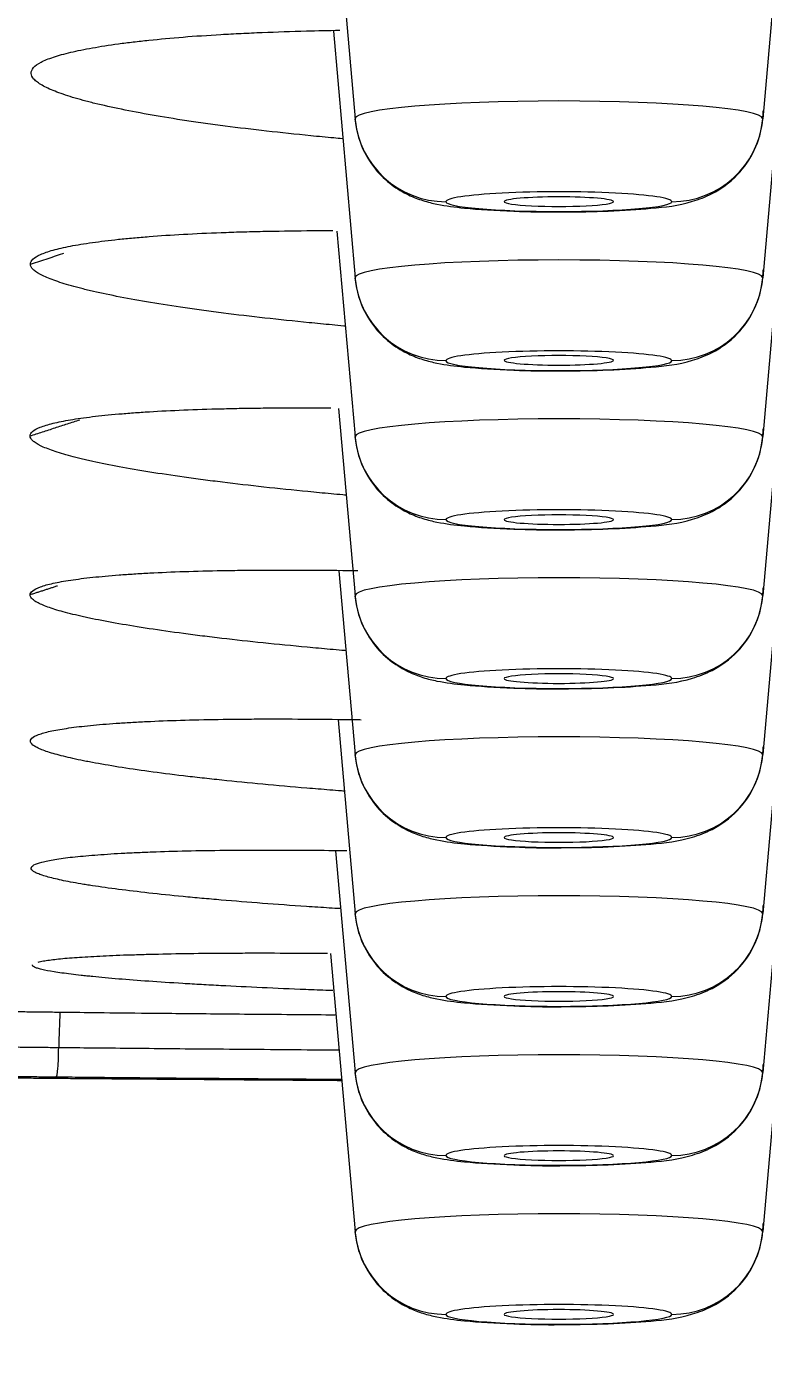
# Model space of a CAD drawing. Header units: millimetres. Extents: x 2433 to 4809, y -10272 to -6912.
# Drawn here: x 3088.95 to 3097.03, y -8026.51 to -8011.79 of the extents above; entities that cross this region are included whole.
import ezdxf

# ---------------------------------------------------------------- set-up
doc = ezdxf.new("R2010")
doc.units = ezdxf.units.MM
doc.layers.add('DIM', color=3, linetype='Continuous', lineweight=13)
doc.styles.add('ARIAL', font='arial.ttf')
doc.dimstyles.get("Standard").update_dxf_attribs({"dimtxt": 15, "dimasz": 15, "dimexe": 0.18, "dimexo": 0.0625, "dimgap": 4, "dimtad": 0, "dimtih": 1, "dimtoh": 1, "dimdec": 1, "dimdsep": 46, "dimtxsty": 'ARIAL', "dimcen": 0, "dimclrd": 3, "dimclre": 3, "dimclrt": 3, "dimadec": 0, "dimazin": 0, "dimtfac": 1, "dimtdec": 1, "dimtofl": 0, "dimtmove": 0, "dimatfit": 3, "dimfxl": 1, "dimtolj": 1, "dimtzin": 0, "dimarcsym": 0})

# ---------------------------------------------------------------- blocks, each defined once
blk = doc.blocks.new('*D39')
at = {"layer": 'Defpoints', "color": 0, "transparency": 16777216}
for p in [(3049.874, -8014.142), (3319.8, -8014.414), (3319.8, -8083.189)]:
    blk.add_point(p, dxfattribs=at)
at = {"layer": 'DIM', "color": 3, "lineweight": -2, "transparency": 16777216}
for p, q in [((3049.874, -8014.204), (3049.874, -8083.369)), ((3319.8, -8014.476), (3319.8, -8083.369)), ((3067.874, -8083.189), (3233.417, -8083.189)), ((3301.8, -8083.189), (3283.432, -8083.189))]:
    blk.add_line(p, q, dxfattribs=at)
at = {"layer": 'DIM', "color": 3, "transparency": 16777216}
for points in [[(3067.874, -8080.189), (3067.874, -8086.189), (3049.874, -8083.189)], [(3301.8, -8080.189), (3301.8, -8086.189), (3319.8, -8083.189)]]:
    blk.add_solid(points, dxfattribs=at)
at = {"layer": 'DIM', "color": 3, "transparency": 16777216, "insert": (3258.425, -8083.189), "char_height": 18, "attachment_point": 5, "style": 'ARIAL'}
blk.add_mtext('\\A1;270', dxfattribs=at)

msp = doc.modelspace()

# ---------------------------------------------------------------- linework, layer by layer
at = {"linetype": 'Continuous', "lineweight": 18}
for p, q in [((3092.24, -8009.256), (3092.551, -8012.797)), ((3097.326, -8009.353), (3097.024, -8012.797)), ((3092.314, -8011.836), (3092.551, -8014.54)), ((3097.246, -8012.007), (3097.024, -8014.54)), ((3092.353, -8014.03), (3092.551, -8016.283)), ((3097.203, -8014.239), (3097.024, -8016.283)), ((3092.371, -8015.975), (3092.551, -8018.026)), ((3097.184, -8016.205), (3097.024, -8018.026)), ((3092.374, -8017.756), (3092.551, -8019.77)), ((3097.18, -8017.99), (3097.024, -8019.77)), ((3092.365, -8019.389), (3092.551, -8021.513)), ((3097.191, -8019.612), (3097.024, -8021.513)), ((3092.338, -8020.825), (3092.551, -8023.256)), ((3097.22, -8021.019), (3097.024, -8023.256)), ((3092.284, -8021.952), (3092.551, -8024.999)), ((3097.279, -8022.093), (3097.024, -8024.999))]:
    msp.add_line(p, q, dxfattribs=at)
at = {"linetype": 'Continuous', "lineweight": 13}
for centre, major_axis, ratio, start_param, end_param in [((3094.787, -8012.797), (-2.236, 0), 0.087156, 3.141593, 6.283185), ((3093.547, -8012.71), (1, 0), 0.996195, 3.228859, 4.712389), ((3096.028, -8012.71), (-1, 0), 0.996195, 1.570796, 3.054326), ((3094.787, -8013.706), (1.24, 0), 0.087156, 0, 3.141593), ((3094.787, -8013.706), (1.24, 0), 0.087156, 3.141593, 6.283185), ((3094.787, -8014.54), (-2.236, 0), 0.087156, 3.141593, 6.283185), ((3093.547, -8014.453), (1, 0), 0.996195, 3.228859, 4.712389), ((3096.028, -8014.453), (-1, 0), 0.996195, 1.570796, 3.054326), ((3094.787, -8015.45), (1.24, 0), 0.087156, 0, 3.141593), ((3094.787, -8015.45), (1.24, 0), 0.087156, 3.141593, 6.283185), ((3094.787, -8016.283), (-2.236, 0), 0.087156, 3.141593, 6.283185), ((3093.547, -8016.196), (1, 0), 0.996195, 3.228859, 4.712389), ((3096.028, -8016.196), (-1, 0), 0.996195, 1.570796, 3.054326), ((3094.787, -8017.193), (1.24, 0), 0.087156, 0, 3.141593), ((3094.787, -8017.193), (1.24, 0), 0.087156, 3.141593, 6.283185), ((3094.787, -8018.026), (-2.236, 0), 0.087156, 3.141593, 6.283185), ((3093.547, -8017.94), (1, 0), 0.996195, 3.228859, 4.712389), ((3096.028, -8017.94), (-1, 0), 0.996195, 1.570796, 3.054326), ((3094.787, -8018.936), (1.24, 0), 0.087156, 0, 3.141593), ((3094.787, -8018.936), (1.24, 0), 0.087156, 3.141593, 6.283185), ((3094.787, -8019.77), (-2.236, 0), 0.087156, 3.141593, 6.283185), ((3093.547, -8019.683), (1, 0), 0.996195, 3.228859, 4.712389), ((3096.028, -8019.683), (-1, 0), 0.996195, 1.570796, 3.054326), ((3094.787, -8020.679), (1.24, 0), 0.087156, 0, 3.141593), ((3094.787, -8020.679), (1.24, 0), 0.087156, 3.141593, 6.283185), ((3094.787, -8021.513), (-2.236, 0), 0.087156, 3.141593, 6.283185), ((3093.547, -8021.426), (1, 0), 0.996195, 3.228859, 4.712389), ((3096.028, -8021.426), (-1, 0), 0.996195, 1.570796, 3.054326), ((3094.787, -8022.422), (1.24, 0), 0.087156, 0, 3.141593), ((3094.787, -8022.422), (1.24, 0), 0.087156, 3.141593, 6.283185), ((3089.276, -8023.007), (0.003, 0.3), 0.08209, 3.152231, 4.800228), ((3094.787, -8023.256), (-2.236, 0), 0.087156, 3.141593, 6.283185), ((3094.787, -8024.165), (1.24, 0), 0.087156, 0, 3.141593), ((3094.787, -8024.165), (1.24, 0), 0.087156, 3.141593, 6.283185), ((3094.787, -8024.999), (-2.236, 0), 0.087156, 3.141593, 6.283185), ((3094.787, -8025.908), (1.24, 0), 0.087156, 0, 3.141593), ((3094.787, -8025.908), (1.24, 0), 0.087156, 3.141593, 6.283185)]:
    msp.add_ellipse(centre, major_axis=major_axis, ratio=ratio, start_param=start_param, end_param=end_param, dxfattribs=at)
at = {"linetype": 'Continuous', "lineweight": 18}
for centre, major_axis, ratio, start_param, end_param in [((3094.787, -8013.706), (-0.6, 0), 0.087156, 3.141593, 6.283185), ((3094.787, -8013.706), (-0.6, 0), 0.087156, 0, 3.141593), ((3094.787, -8015.446), (0.6, 0), 0.087156, 0, 3.141593), ((3094.787, -8015.446), (0.6, 0), 0.087156, 3.141593, 6.283185), ((3094.787, -8017.193), (0.6, 0), 0.087156, 0, 3.141593), ((3094.787, -8017.193), (0.6, 0), 0.087156, 3.141593, 6.283185), ((3094.787, -8018.936), (0.6, 0), 0.087156, 0, 3.141593), ((3094.787, -8018.936), (0.6, 0), 0.087156, 3.141593, 6.283185), ((3094.787, -8020.679), (-0.6, 0), 0.087156, 3.141593, 6.283185), ((3094.787, -8020.679), (-0.6, 0), 0.087156, 0, 3.141593), ((3094.787, -8022.422), (-0.6, 0), 0.087156, 3.141593, 6.283185), ((3094.787, -8022.422), (-0.6, 0), 0.087156, 0, 3.141593), ((3093.547, -8023.169), (1, 0), 0.996195, 3.228859, 4.712389), ((3096.028, -8023.169), (-1, 0), 0.996195, 1.570796, 3.054326), ((3094.787, -8024.168), (-0.6, 0), 0.087156, 3.141593, 6.283185), ((3094.787, -8024.168), (-0.6, 0), 0.087156, 0, 3.141593), ((3093.547, -8024.912), (1, 0), 0.996195, 3.228859, 4.712389), ((3096.028, -8024.912), (-1, 0), 0.996195, 1.570796, 3.054326), ((3094.787, -8025.908), (-0.6, 0), 0.087156, 3.141593, 6.283185), ((3094.787, -8025.908), (-0.6, 0), 0.087156, 0, 3.141593)]:
    msp.add_ellipse(centre, major_axis=major_axis, ratio=ratio, start_param=start_param, end_param=end_param, dxfattribs=at)
for points, knots in [([(3088.999, -8012.299), (3088.998, -8012.278), (3089.007, -8012.257), (3089.043, -8012.216), (3089.071, -8012.197), (3089.125, -8012.168), (3089.146, -8012.158), (3089.191, -8012.139), (3089.217, -8012.13), (3089.299, -8012.102), (3089.362, -8012.085), (3089.504, -8012.051), (3089.583, -8012.035), (3089.758, -8012.004), (3089.853, -8011.989), (3089.983, -8011.971), (3090.009, -8011.968), (3090.063, -8011.961), (3090.091, -8011.957), (3090.175, -8011.948), (3090.232, -8011.941), (3090.41, -8011.923), (3090.535, -8011.911), (3090.798, -8011.89), (3090.936, -8011.881), (3091.153, -8011.868), (3091.227, -8011.864), (3091.34, -8011.859), (3091.379, -8011.857), (3091.456, -8011.853), (3091.495, -8011.852), (3091.692, -8011.844), (3091.853, -8011.838), (3092.138, -8011.831), (3092.259, -8011.828), (3092.383, -8011.826)], [0, 0, 0, 0, 0.085302, 0.085302, 0.170605, 0.170605, 0.213256, 0.213256, 0.255907, 0.255907, 0.34121, 0.34121, 0.426512, 0.426512, 0.511814, 0.511814, 0.53314, 0.53314, 0.554466, 0.554466, 0.597117, 0.597117, 0.682419, 0.682419, 0.767722, 0.767722, 0.810373, 0.810373, 0.831698, 0.831698, 0.853024, 0.853024, 0.938326, 0.938326, 1, 1, 1, 1]), ([(3092.41, -8013.016), (3092.38, -8013.013), (3092.263, -8013.003), (3092.149, -8012.992), (3091.9, -8012.967), (3091.738, -8012.95), (3091.426, -8012.915), (3091.274, -8012.896), (3091.054, -8012.868), (3090.982, -8012.858), (3090.876, -8012.843), (3090.841, -8012.839), (3090.772, -8012.829), (3090.738, -8012.824), (3090.571, -8012.798), (3090.444, -8012.778), (3090.206, -8012.736), (3090.094, -8012.715), (3089.885, -8012.672), (3089.788, -8012.651), (3089.675, -8012.623), (3089.653, -8012.617), (3089.61, -8012.606), (3089.548, -8012.59), (3089.49, -8012.573), (3089.381, -8012.54), (3089.316, -8012.518), (3089.205, -8012.474), (3089.157, -8012.452), (3089.109, -8012.424), (3089.1, -8012.418), (3089.083, -8012.407), (3089.075, -8012.402), (3089.053, -8012.385), (3089.04, -8012.374), (3089.01, -8012.342), (3088.999, -8012.32), (3088.999, -8012.299)], [0, 0, 0, 0, 0.015158, 0.057977, 0.057977, 0.143616, 0.143616, 0.229254, 0.229254, 0.272073, 0.272073, 0.293483, 0.293483, 0.314893, 0.314893, 0.400531, 0.400531, 0.486169, 0.486169, 0.571808, 0.571808, 0.593217, 0.593217, 0.614627, 0.657446, 0.657446, 0.743085, 0.743085, 0.828723, 0.828723, 0.850133, 0.850133, 0.871542, 0.871542, 0.914362, 0.914362, 1, 1, 1, 1]), ([(3092.547, -8012.71), (3092.549, -8012.848), (3092.593, -8013.072), (3092.757, -8013.347), (3092.944, -8013.525), (3093.132, -8013.636), (3093.305, -8013.7), (3093.501, -8013.747), (3093.781, -8013.784), (3094.238, -8013.811), (3094.64, -8013.821), (3094.817, -8013.818), (3094.826, -8013.818)], [0, 0, 0, 0, 0.122527, 0.215408, 0.294634, 0.364592, 0.427727, 0.496738, 0.634659, 0.831916, 0.991471, 1, 1, 1, 1]), ([(3094.826, -8013.818), (3095.004, -8013.818), (3095.349, -8013.812), (3095.853, -8013.777), (3096.143, -8013.745), (3096.49, -8013.621), (3096.752, -8013.432), (3096.952, -8013.143), (3097.021, -8012.887), (3097.028, -8012.739), (3097.028, -8012.71)], [0, 0, 0, 0, 0.162675, 0.337768, 0.550867, 0.638384, 0.752048, 0.857541, 0.972916, 1, 1, 1, 1]), ([(3088.991, -8014.391), (3088.99, -8014.372), (3089, -8014.354), (3089.037, -8014.319), (3089.065, -8014.302), (3089.139, -8014.269), (3089.185, -8014.253), (3089.295, -8014.222), (3089.359, -8014.207), (3089.502, -8014.18), (3089.582, -8014.166), (3089.758, -8014.142), (3089.853, -8014.13), (3089.983, -8014.116), (3090.01, -8014.113), (3090.064, -8014.108), (3090.092, -8014.106), (3090.176, -8014.098), (3090.234, -8014.093), (3090.412, -8014.079), (3090.537, -8014.071), (3090.801, -8014.056), (3090.939, -8014.05), (3091.157, -8014.042), (3091.231, -8014.039), (3091.345, -8014.036), (3091.383, -8014.035), (3091.46, -8014.033), (3091.5, -8014.032), (3091.697, -8014.028), (3091.858, -8014.025), (3092.117, -8014.023), (3092.212, -8014.022), (3092.308, -8014.022)], [0, 0, 0, 0, 0.086457, 0.086457, 0.172913, 0.172913, 0.25937, 0.25937, 0.345826, 0.345826, 0.432283, 0.432283, 0.518739, 0.518739, 0.540354, 0.540354, 0.561968, 0.561968, 0.605196, 0.605196, 0.691653, 0.691653, 0.778109, 0.778109, 0.821337, 0.821337, 0.842952, 0.842952, 0.864566, 0.864566, 0.951022, 0.951022, 1, 1, 1, 1]), ([(3092.441, -8015.07), (3092.437, -8015.07), (3092.433, -8015.07), (3092.385, -8015.065), (3092.256, -8015.054), (3092.13, -8015.041), (3091.881, -8015.017), (3091.719, -8015), (3091.407, -8014.965), (3091.256, -8014.947), (3091.036, -8014.919), (3090.964, -8014.909), (3090.859, -8014.895), (3090.824, -8014.89), (3090.755, -8014.881), (3090.721, -8014.876), (3090.554, -8014.852), (3090.428, -8014.832), (3090.19, -8014.792), (3090.079, -8014.772), (3089.87, -8014.732), (3089.773, -8014.711), (3089.661, -8014.686), (3089.639, -8014.68), (3089.597, -8014.67), (3089.534, -8014.655), (3089.477, -8014.639), (3089.368, -8014.609), (3089.304, -8014.588), (3089.193, -8014.548), (3089.146, -8014.528), (3089.098, -8014.503), (3089.09, -8014.498), (3089.073, -8014.488), (3089.065, -8014.483), (3089.043, -8014.468), (3089.031, -8014.458), (3089.001, -8014.429), (3088.991, -8014.41), (3088.991, -8014.391)], [0, 0, 0, 0, 0.002123, 0.002123, 0.023355, 0.065817, 0.065817, 0.150743, 0.150743, 0.235669, 0.235669, 0.278132, 0.278132, 0.299363, 0.299363, 0.320594, 0.320594, 0.40552, 0.40552, 0.490446, 0.490446, 0.575372, 0.575372, 0.596603, 0.596603, 0.617834, 0.660297, 0.660297, 0.745223, 0.745223, 0.830149, 0.830149, 0.85138, 0.85138, 0.872611, 0.872611, 0.915074, 0.915074, 1, 1, 1, 1]), ([(3092.547, -8014.453), (3092.549, -8014.591), (3092.593, -8014.815), (3092.757, -8015.091), (3092.944, -8015.268), (3093.132, -8015.379), (3093.305, -8015.443), (3093.501, -8015.49), (3093.781, -8015.527), (3094.238, -8015.554), (3094.64, -8015.565), (3094.817, -8015.561), (3094.826, -8015.561)], [0, 0, 0, 0, 0.122527, 0.215408, 0.294634, 0.364592, 0.427727, 0.496738, 0.634659, 0.831916, 0.991471, 1, 1, 1, 1]), ([(3094.826, -8015.561), (3095.004, -8015.561), (3095.349, -8015.555), (3095.853, -8015.52), (3096.143, -8015.488), (3096.49, -8015.364), (3096.752, -8015.176), (3096.952, -8014.886), (3097.021, -8014.63), (3097.028, -8014.482), (3097.028, -8014.453)], [0, 0, 0, 0, 0.162675, 0.337768, 0.550867, 0.638384, 0.752048, 0.857541, 0.972916, 1, 1, 1, 1]), ([(3088.987, -8016.275), (3088.987, -8016.258), (3088.996, -8016.241), (3089.034, -8016.209), (3089.062, -8016.194), (3089.137, -8016.164), (3089.183, -8016.15), (3089.295, -8016.123), (3089.358, -8016.11), (3089.502, -8016.086), (3089.582, -8016.074), (3089.758, -8016.053), (3089.854, -8016.043), (3089.985, -8016.032), (3090.011, -8016.03), (3090.066, -8016.025), (3090.093, -8016.023), (3090.178, -8016.017), (3090.236, -8016.013), (3090.414, -8016.002), (3090.54, -8015.996), (3090.804, -8015.985), (3090.942, -8015.98), (3091.16, -8015.975), (3091.235, -8015.973), (3091.348, -8015.971), (3091.387, -8015.97), (3091.464, -8015.969), (3091.503, -8015.969), (3091.701, -8015.967), (3091.862, -8015.966), (3092.113, -8015.966), (3092.199, -8015.966), (3092.286, -8015.967)], [0, 0, 0, 0, 0.086851, 0.086851, 0.173702, 0.173702, 0.260552, 0.260552, 0.347403, 0.347403, 0.434254, 0.434254, 0.521105, 0.521105, 0.542817, 0.542817, 0.56453, 0.56453, 0.607956, 0.607956, 0.694806, 0.694806, 0.781657, 0.781657, 0.825082, 0.825082, 0.846795, 0.846795, 0.868508, 0.868508, 0.955359, 0.955359, 1, 1, 1, 1]), ([(3092.453, -8016.925), (3092.441, -8016.924), (3092.429, -8016.923), (3092.374, -8016.918), (3092.245, -8016.906), (3092.118, -8016.894), (3091.87, -8016.87), (3091.709, -8016.853), (3091.396, -8016.819), (3091.245, -8016.801), (3091.026, -8016.774), (3090.954, -8016.765), (3090.849, -8016.751), (3090.814, -8016.747), (3090.745, -8016.737), (3090.711, -8016.733), (3090.544, -8016.709), (3090.418, -8016.69), (3090.181, -8016.652), (3090.07, -8016.633), (3089.862, -8016.594), (3089.765, -8016.575), (3089.654, -8016.55), (3089.632, -8016.546), (3089.589, -8016.536), (3089.527, -8016.521), (3089.47, -8016.507), (3089.361, -8016.478), (3089.298, -8016.458), (3089.187, -8016.42), (3089.14, -8016.402), (3089.093, -8016.378), (3089.084, -8016.374), (3089.067, -8016.364), (3089.06, -8016.36), (3089.038, -8016.346), (3089.026, -8016.337), (3088.997, -8016.31), (3088.987, -8016.292), (3088.987, -8016.275)], [0, 0, 0, 0, 0.00588, 0.00588, 0.027032, 0.069335, 0.069335, 0.153941, 0.153941, 0.238547, 0.238547, 0.280849, 0.280849, 0.302001, 0.302001, 0.323152, 0.323152, 0.407758, 0.407758, 0.492364, 0.492364, 0.57697, 0.57697, 0.598122, 0.598122, 0.619273, 0.661576, 0.661576, 0.746182, 0.746182, 0.830788, 0.830788, 0.85194, 0.85194, 0.873091, 0.873091, 0.915394, 0.915394, 1, 1, 1, 1]), ([(3092.547, -8016.196), (3092.549, -8016.334), (3092.593, -8016.558), (3092.757, -8016.834), (3092.944, -8017.011), (3093.132, -8017.122), (3093.305, -8017.187), (3093.501, -8017.233), (3093.781, -8017.27), (3094.238, -8017.297), (3094.64, -8017.308), (3094.817, -8017.304), (3094.826, -8017.304)], [0, 0, 0, 0, 0.122527, 0.215408, 0.294634, 0.364592, 0.427727, 0.496738, 0.634659, 0.831916, 0.991471, 1, 1, 1, 1]), ([(3094.826, -8017.304), (3095.004, -8017.304), (3095.349, -8017.298), (3095.853, -8017.263), (3096.143, -8017.232), (3096.49, -8017.107), (3096.752, -8016.919), (3096.952, -8016.629), (3097.021, -8016.373), (3097.028, -8016.225), (3097.028, -8016.196)], [0, 0, 0, 0, 0.162675, 0.337768, 0.550867, 0.638384, 0.752048, 0.857541, 0.972916, 1, 1, 1, 1]), ([(3088.987, -8018.018), (3088.987, -8018.002), (3088.997, -8017.987), (3089.035, -8017.957), (3089.064, -8017.943), (3089.139, -8017.916), (3089.186, -8017.903), (3089.297, -8017.878), (3089.361, -8017.867), (3089.505, -8017.845), (3089.586, -8017.835), (3089.762, -8017.816), (3089.858, -8017.807), (3089.989, -8017.797), (3090.016, -8017.795), (3090.07, -8017.791), (3090.098, -8017.79), (3090.182, -8017.784), (3090.24, -8017.781), (3090.419, -8017.772), (3090.545, -8017.766), (3090.81, -8017.757), (3090.949, -8017.754), (3091.167, -8017.75), (3091.242, -8017.749), (3091.356, -8017.747), (3091.394, -8017.747), (3091.472, -8017.746), (3091.511, -8017.746), (3091.709, -8017.745), (3091.871, -8017.745), (3092.202, -8017.747), (3092.372, -8017.748), (3092.558, -8017.751), (3092.571, -8017.751), (3092.583, -8017.752)], [0, 0, 0, 0, 0.082826, 0.082826, 0.165652, 0.165652, 0.248478, 0.248478, 0.331304, 0.331304, 0.41413, 0.41413, 0.496956, 0.496956, 0.517663, 0.517663, 0.538369, 0.538369, 0.579782, 0.579782, 0.662608, 0.662608, 0.745434, 0.745434, 0.786847, 0.786847, 0.807554, 0.807554, 0.82826, 0.82826, 0.911086, 0.911086, 0.993912, 0.993912, 1, 1, 1, 1]), ([(3092.547, -8017.94), (3092.549, -8018.077), (3092.593, -8018.301), (3092.757, -8018.577), (3092.944, -8018.754), (3093.132, -8018.865), (3093.305, -8018.93), (3093.501, -8018.976), (3093.781, -8019.013), (3094.238, -8019.04), (3094.64, -8019.051), (3094.817, -8019.047), (3094.826, -8019.047)], [0, 0, 0, 0, 0.122527, 0.215408, 0.294634, 0.364592, 0.427727, 0.496738, 0.634659, 0.831916, 0.991471, 1, 1, 1, 1]), ([(3094.826, -8019.047), (3095.004, -8019.047), (3095.349, -8019.041), (3095.853, -8019.006), (3096.143, -8018.975), (3096.49, -8018.85), (3096.752, -8018.662), (3096.952, -8018.372), (3097.021, -8018.116), (3097.028, -8017.968), (3097.028, -8017.94)], [0, 0, 0, 0, 0.162675, 0.337768, 0.550867, 0.638384, 0.752048, 0.857541, 0.972916, 1, 1, 1, 1]), ([(3092.45, -8018.63), (3092.436, -8018.629), (3092.422, -8018.628), (3092.365, -8018.623), (3092.236, -8018.612), (3092.11, -8018.6), (3091.862, -8018.577), (3091.701, -8018.561), (3091.389, -8018.529), (3091.238, -8018.512), (3091.019, -8018.487), (3090.947, -8018.478), (3090.842, -8018.465), (3090.807, -8018.46), (3090.738, -8018.451), (3090.704, -8018.447), (3090.538, -8018.425), (3090.412, -8018.407), (3090.175, -8018.371), (3090.064, -8018.353), (3089.856, -8018.316), (3089.76, -8018.298), (3089.648, -8018.275), (3089.627, -8018.27), (3089.584, -8018.261), (3089.522, -8018.248), (3089.465, -8018.234), (3089.357, -8018.207), (3089.294, -8018.189), (3089.184, -8018.153), (3089.138, -8018.136), (3089.091, -8018.114), (3089.082, -8018.11), (3089.066, -8018.101), (3089.058, -8018.097), (3089.037, -8018.084), (3089.025, -8018.075), (3088.996, -8018.05), (3088.987, -8018.034), (3088.987, -8018.018)], [0, 0, 0, 0, 0.006721, 0.006721, 0.027854, 0.070121, 0.070121, 0.154656, 0.154656, 0.23919, 0.23919, 0.281457, 0.281457, 0.302591, 0.302591, 0.323725, 0.323725, 0.408259, 0.408259, 0.492793, 0.492793, 0.577328, 0.577328, 0.598461, 0.598461, 0.619595, 0.661862, 0.661862, 0.746397, 0.746397, 0.830931, 0.830931, 0.852065, 0.852065, 0.873198, 0.873198, 0.915466, 0.915466, 1, 1, 1, 1]), ([(3088.991, -8019.62), (3088.991, -8019.606), (3089.001, -8019.592), (3089.04, -8019.565), (3089.069, -8019.552), (3089.145, -8019.528), (3089.192, -8019.516), (3089.304, -8019.494), (3089.368, -8019.484), (3089.513, -8019.464), (3089.593, -8019.455), (3089.77, -8019.438), (3089.867, -8019.431), (3089.998, -8019.422), (3090.024, -8019.42), (3090.079, -8019.417), (3090.107, -8019.415), (3090.191, -8019.411), (3090.249, -8019.408), (3090.429, -8019.399), (3090.555, -8019.395), (3090.82, -8019.387), (3090.959, -8019.385), (3091.178, -8019.381), (3091.252, -8019.381), (3091.366, -8019.38), (3091.405, -8019.379), (3091.483, -8019.379), (3091.522, -8019.379), (3091.72, -8019.378), (3091.882, -8019.379), (3092.214, -8019.381), (3092.383, -8019.383), (3092.577, -8019.386), (3092.598, -8019.386), (3092.618, -8019.387)], [0, 0, 0, 0, 0.082518, 0.082518, 0.165037, 0.165037, 0.247555, 0.247555, 0.330074, 0.330074, 0.412592, 0.412592, 0.495111, 0.495111, 0.51574, 0.51574, 0.53637, 0.53637, 0.577629, 0.577629, 0.660148, 0.660148, 0.742666, 0.742666, 0.783925, 0.783925, 0.804555, 0.804555, 0.825185, 0.825185, 0.907703, 0.907703, 0.990222, 0.990222, 1, 1, 1, 1]), ([(3092.431, -8020.17), (3092.422, -8020.169), (3092.413, -8020.169), (3092.36, -8020.165), (3092.232, -8020.155), (3092.106, -8020.144), (3091.857, -8020.124), (3091.697, -8020.109), (3091.385, -8020.08), (3091.234, -8020.065), (3091.016, -8020.042), (3090.944, -8020.034), (3090.839, -8020.023), (3090.804, -8020.019), (3090.735, -8020.011), (3090.702, -8020.007), (3090.535, -8019.987), (3090.409, -8019.971), (3090.173, -8019.938), (3090.062, -8019.922), (3089.855, -8019.889), (3089.759, -8019.873), (3089.648, -8019.852), (3089.626, -8019.848), (3089.584, -8019.84), (3089.522, -8019.827), (3089.465, -8019.815), (3089.358, -8019.79), (3089.295, -8019.774), (3089.186, -8019.742), (3089.14, -8019.726), (3089.093, -8019.707), (3089.084, -8019.703), (3089.068, -8019.695), (3089.06, -8019.691), (3089.039, -8019.679), (3089.028, -8019.672), (3088.999, -8019.649), (3088.99, -8019.634), (3088.991, -8019.62)], [0, 0, 0, 0, 0.004406, 0.004406, 0.025589, 0.067955, 0.067955, 0.152686, 0.152686, 0.237417, 0.237417, 0.279783, 0.279783, 0.300966, 0.300966, 0.322149, 0.322149, 0.40688, 0.40688, 0.491612, 0.491612, 0.576343, 0.576343, 0.597526, 0.597526, 0.618709, 0.661074, 0.661074, 0.745806, 0.745806, 0.830537, 0.830537, 0.85172, 0.85172, 0.872903, 0.872903, 0.915269, 0.915269, 1, 1, 1, 1]), ([(3092.547, -8019.683), (3092.549, -8019.82), (3092.593, -8020.044), (3092.757, -8020.32), (3092.944, -8020.497), (3093.132, -8020.608), (3093.305, -8020.673), (3093.501, -8020.719), (3093.781, -8020.756), (3094.238, -8020.783), (3094.64, -8020.794), (3094.817, -8020.79), (3094.826, -8020.79)], [0, 0, 0, 0, 0.122527, 0.215408, 0.294634, 0.364592, 0.427727, 0.496738, 0.634659, 0.831916, 0.991471, 1, 1, 1, 1]), ([(3094.826, -8020.79), (3095.004, -8020.79), (3095.349, -8020.784), (3095.853, -8020.749), (3096.143, -8020.718), (3096.49, -8020.594), (3096.752, -8020.405), (3096.952, -8020.115), (3097.021, -8019.859), (3097.028, -8019.711), (3097.028, -8019.683)], [0, 0, 0, 0, 0.162675, 0.337768, 0.550867, 0.638384, 0.752048, 0.857541, 0.972916, 1, 1, 1, 1]), ([(3088.999, -8021.014), (3089, -8021.002), (3089.01, -8020.99), (3089.05, -8020.969), (3089.079, -8020.958), (3089.137, -8020.943), (3089.158, -8020.938), (3089.205, -8020.928), (3089.231, -8020.924), (3089.316, -8020.91), (3089.381, -8020.901), (3089.526, -8020.885), (3089.607, -8020.878), (3089.785, -8020.864), (3089.881, -8020.857), (3090.013, -8020.85), (3090.04, -8020.849), (3090.094, -8020.846), (3090.122, -8020.845), (3090.207, -8020.841), (3090.265, -8020.839), (3090.445, -8020.832), (3090.571, -8020.828), (3090.837, -8020.822), (3090.977, -8020.82), (3091.196, -8020.818), (3091.27, -8020.817), (3091.385, -8020.817), (3091.423, -8020.816), (3091.501, -8020.816), (3091.54, -8020.816), (3091.739, -8020.816), (3091.901, -8020.816), (3092.196, -8020.819), (3092.328, -8020.82), (3092.461, -8020.822)], [0, 0, 0, 0, 0.084911, 0.084911, 0.169823, 0.169823, 0.212278, 0.212278, 0.254734, 0.254734, 0.339645, 0.339645, 0.424556, 0.424556, 0.509468, 0.509468, 0.530695, 0.530695, 0.551923, 0.551923, 0.594379, 0.594379, 0.67929, 0.67929, 0.764201, 0.764201, 0.806657, 0.806657, 0.827885, 0.827885, 0.849113, 0.849113, 0.934024, 0.934024, 1, 1, 1, 1]), ([(3092.388, -8021.459), (3092.348, -8021.457), (3092.223, -8021.449), (3092.101, -8021.441), (3091.852, -8021.424), (3091.692, -8021.413), (3091.381, -8021.389), (3091.23, -8021.377), (3091.012, -8021.358), (3090.941, -8021.352), (3090.836, -8021.343), (3090.801, -8021.339), (3090.733, -8021.333), (3090.564, -8021.317), (3090.408, -8021.301), (3090.172, -8021.274), (3090.062, -8021.261), (3089.855, -8021.234), (3089.759, -8021.221), (3089.649, -8021.204), (3089.627, -8021.201), (3089.585, -8021.194), (3089.524, -8021.184), (3089.467, -8021.174), (3089.36, -8021.154), (3089.298, -8021.14), (3089.19, -8021.114), (3089.144, -8021.101), (3089.098, -8021.085), (3089.09, -8021.082), (3089.074, -8021.075), (3089.066, -8021.072), (3089.045, -8021.063), (3089.034, -8021.056), (3089.006, -8021.038), (3088.998, -8021.026), (3088.999, -8021.014)], [0, 0, 0, 0, 0.01965, 0.062273, 0.062273, 0.147521, 0.147521, 0.232769, 0.232769, 0.275393, 0.275393, 0.296705, 0.296705, 0.318017, 0.403265, 0.403265, 0.488513, 0.488513, 0.573761, 0.573761, 0.595073, 0.595073, 0.616385, 0.659009, 0.659009, 0.744256, 0.744256, 0.829504, 0.829504, 0.850816, 0.850816, 0.872128, 0.872128, 0.914752, 0.914752, 1, 1, 1, 1]), ([(3092.547, -8021.426), (3092.549, -8021.564), (3092.593, -8021.787), (3092.757, -8022.063), (3092.944, -8022.24), (3093.132, -8022.352), (3093.305, -8022.416), (3093.501, -8022.462), (3093.781, -8022.499), (3094.238, -8022.526), (3094.64, -8022.537), (3094.817, -8022.534), (3094.826, -8022.533)], [0, 0, 0, 0, 0.122527, 0.215408, 0.294634, 0.364592, 0.427727, 0.496738, 0.634659, 0.831916, 0.991471, 1, 1, 1, 1]), ([(3094.826, -8022.533), (3095.004, -8022.533), (3095.349, -8022.527), (3095.853, -8022.492), (3096.143, -8022.461), (3096.49, -8022.337), (3096.752, -8022.148), (3096.952, -8021.859), (3097.021, -8021.602), (3097.028, -8021.454), (3097.028, -8021.426)], [0, 0, 0, 0, 0.162675, 0.337768, 0.550867, 0.638384, 0.752048, 0.857541, 0.972916, 1, 1, 1, 1]), ([(3092.308, -8022.358), (3092.293, -8022.358), (3092.193, -8022.354), (3092.094, -8022.35), (3091.846, -8022.34), (3091.686, -8022.333), (3091.376, -8022.319), (3091.226, -8022.311), (3091.008, -8022.3), (3090.937, -8022.296), (3090.832, -8022.29), (3090.798, -8022.288), (3090.73, -8022.284), (3090.562, -8022.274), (3090.406, -8022.264), (3090.172, -8022.247), (3090.062, -8022.239), (3089.857, -8022.222), (3089.761, -8022.213), (3089.652, -8022.202), (3089.63, -8022.2), (3089.588, -8022.196), (3089.528, -8022.189), (3089.471, -8022.182), (3089.366, -8022.169), (3089.304, -8022.161), (3089.197, -8022.143), (3089.152, -8022.135), (3089.107, -8022.124), (3089.099, -8022.122), (3089.083, -8022.118), (3089.076, -8022.115), (3089.055, -8022.109), (3089.044, -8022.105), (3089.018, -8022.092), (3089.01, -8022.084), (3089.012, -8022.076)], [0, 0, 0, 0, 0.007722, 0.050865, 0.050865, 0.13715, 0.13715, 0.223435, 0.223435, 0.266577, 0.266577, 0.288149, 0.288149, 0.30972, 0.396005, 0.396005, 0.48229, 0.48229, 0.568575, 0.568575, 0.590146, 0.590146, 0.611717, 0.65486, 0.65486, 0.741145, 0.741145, 0.82743, 0.82743, 0.849001, 0.849001, 0.870572, 0.870572, 0.913715, 0.913715, 1, 1, 1, 1]), ([(3089.074, -8022.045), (3089.091, -8022.04), (3089.111, -8022.036), (3089.173, -8022.025), (3089.221, -8022.019), (3089.335, -8022.006), (3089.401, -8022), (3089.547, -8021.99), (3089.629, -8021.985), (3089.808, -8021.975), (3089.905, -8021.971), (3090.037, -8021.966), (3090.064, -8021.965), (3090.119, -8021.964), (3090.147, -8021.963), (3090.232, -8021.96), (3090.291, -8021.959), (3090.471, -8021.954), (3090.598, -8021.952), (3090.865, -8021.948), (3091.005, -8021.947), (3091.224, -8021.946), (3091.299, -8021.945), (3091.414, -8021.945), (3091.452, -8021.945), (3091.53, -8021.945), (3091.57, -8021.945), (3091.769, -8021.945), (3091.932, -8021.946), (3092.149, -8021.947), (3092.2, -8021.948), (3092.251, -8021.948)], [0, 0, 0, 0, 0.06091, 0.06091, 0.161839, 0.161839, 0.262767, 0.262767, 0.363696, 0.363696, 0.464624, 0.464624, 0.489856, 0.489856, 0.515089, 0.515089, 0.565553, 0.565553, 0.666481, 0.666481, 0.76741, 0.76741, 0.817874, 0.817874, 0.843106, 0.843106, 0.868339, 0.868339, 0.969267, 0.969267, 1, 1, 1, 1]), ([(3077.103, -8022.269), (3077.534, -8022.288), (3078.461, -8022.325), (3079.897, -8022.378), (3081.399, -8022.427), (3082.462, -8022.457), (3083.079, -8022.473), (3083.253, -8022.478), (3083.427, -8022.482), (3083.601, -8022.487), (3083.776, -8022.491), (3083.951, -8022.496), (3084.126, -8022.5), (3084.302, -8022.504), (3084.478, -8022.508), (3084.655, -8022.512), (3084.832, -8022.516), (3085.009, -8022.52), (3085.187, -8022.524), (3085.365, -8022.528), (3085.543, -8022.531), (3085.722, -8022.535), (3085.901, -8022.539), (3086.081, -8022.542), (3086.261, -8022.546), (3086.441, -8022.549), (3086.621, -8022.552), (3086.802, -8022.555), (3086.984, -8022.559), (3087.165, -8022.562), (3087.347, -8022.565), (3087.529, -8022.568), (3087.712, -8022.571), (3087.895, -8022.573), (3088.078, -8022.576), (3088.261, -8022.579), (3088.445, -8022.582), (3088.629, -8022.584), (3088.813, -8022.587), (3088.998, -8022.589), (3089.121, -8022.591), (3089.183, -8022.591)], [0, 0, 0, 0, 0.113178, 0.2414, 0.36753, 0.491595, 0.505852, 0.520124, 0.534412, 0.548716, 0.563035, 0.577369, 0.591719, 0.606085, 0.620467, 0.634865, 0.649278, 0.663707, 0.678152, 0.692612, 0.707089, 0.721581, 0.736089, 0.750613, 0.765154, 0.77971, 0.794282, 0.808871, 0.823475, 0.838096, 0.852732, 0.867386, 0.882055, 0.89674, 0.911442, 0.926161, 0.940896, 0.955647, 0.970415, 0.985199, 1, 1, 1, 1]), ([(3076.752, -8022.664), (3076.752, -8022.664), (3077.212, -8022.683), (3078.079, -8022.718), (3079.306, -8022.762), (3080.361, -8022.797), (3081.241, -8022.823), (3081.942, -8022.843), (3082.464, -8022.857), (3082.828, -8022.866), (3083.093, -8022.873), (3083.32, -8022.878), (3083.545, -8022.883), (3083.769, -8022.889), (3083.991, -8022.894), (3084.213, -8022.899), (3084.433, -8022.903), (3084.651, -8022.908), (3084.869, -8022.913), (3085.085, -8022.917), (3085.299, -8022.921), (3085.513, -8022.925), (3085.724, -8022.929), (3085.935, -8022.933), (3086.144, -8022.937), (3086.352, -8022.94), (3086.559, -8022.944), (3086.764, -8022.947), (3086.967, -8022.95), (3087.17, -8022.954), (3087.37, -8022.957), (3087.57, -8022.959), (3087.768, -8022.962), (3087.964, -8022.965), (3088.159, -8022.967), (3088.353, -8022.97), (3088.545, -8022.972), (3088.736, -8022.974), (3088.926, -8022.977), (3089.114, -8022.979), (3089.238, -8022.98), (3089.301, -8022.981)], [0, 0, 0, 0, 0.000029, 0.116451, 0.217404, 0.303145, 0.37393, 0.429989, 0.471522, 0.498683, 0.516716, 0.534622, 0.552402, 0.570055, 0.587582, 0.604984, 0.62226, 0.63941, 0.656436, 0.673337, 0.690113, 0.706765, 0.723294, 0.739699, 0.75598, 0.772139, 0.788175, 0.804089, 0.819881, 0.835551, 0.8511, 0.866528, 0.881836, 0.897023, 0.912091, 0.927039, 0.941868, 0.956578, 0.97117, 0.985644, 1, 1, 1, 1]), ([(3089.183, -8022.591), (3089.216, -8022.592), (3089.279, -8022.593), (3089.465, -8022.595), (3089.587, -8022.596), (3089.893, -8022.6), (3090.076, -8022.602), (3090.502, -8022.606), (3090.745, -8022.609), (3091.155, -8022.612), (3091.299, -8022.614), (3091.602, -8022.616), (3091.762, -8022.618), (3092.059, -8022.62), (3092.195, -8022.621), (3092.335, -8022.623)], [0, 0, 0, 0, 0.185426, 0.185426, 0.370851, 0.370851, 0.556277, 0.556277, 0.741702, 0.741702, 0.834415, 0.834415, 0.927128, 0.927128, 1, 1, 1, 1]), ([(3076.831, -8023.033), (3077.13, -8023.044), (3077.957, -8023.075), (3079.319, -8023.122), (3080.916, -8023.169), (3082.25, -8023.204), (3083.322, -8023.229), (3084.139, -8023.246), (3084.974, -8023.262), (3085.728, -8023.275), (3086.38, -8023.285), (3086.907, -8023.292), (3087.384, -8023.299), (3087.81, -8023.304), (3088.186, -8023.308), (3088.511, -8023.311), (3088.785, -8023.314), (3089.009, -8023.316), (3089.14, -8023.317), (3089.198, -8023.318)], [0, 0, 0, 0, 0.076296, 0.209961, 0.341301, 0.470328, 0.534696, 0.600134, 0.666643, 0.734221, 0.779794, 0.821357, 0.858909, 0.892451, 0.921983, 0.947503, 0.969013, 0.986512, 1, 1, 1, 1]), ([(3092.547, -8023.169), (3092.549, -8023.307), (3092.593, -8023.531), (3092.757, -8023.806), (3092.944, -8023.983), (3093.132, -8024.095), (3093.305, -8024.159), (3093.501, -8024.205), (3093.781, -8024.243), (3094.238, -8024.269), (3094.64, -8024.28), (3094.817, -8024.277), (3094.826, -8024.277)], [0, 0, 0, 0, 0.122527, 0.215408, 0.294634, 0.364592, 0.427727, 0.496738, 0.634659, 0.831916, 0.991471, 1, 1, 1, 1]), ([(3094.826, -8024.277), (3095.004, -8024.276), (3095.349, -8024.27), (3095.853, -8024.236), (3096.143, -8024.204), (3096.49, -8024.08), (3096.752, -8023.891), (3096.952, -8023.602), (3097.021, -8023.345), (3097.028, -8023.197), (3097.028, -8023.169)], [0, 0, 0, 0, 0.162675, 0.337768, 0.550867, 0.638384, 0.752048, 0.857541, 0.972916, 1, 1, 1, 1]), ([(3089.198, -8023.318), (3089.206, -8023.318), (3089.232, -8023.318), (3089.284, -8023.318), (3089.362, -8023.319), (3089.467, -8023.32), (3089.598, -8023.321), (3089.755, -8023.322), (3089.939, -8023.324), (3090.15, -8023.325), (3090.387, -8023.327), (3090.65, -8023.329), (3090.94, -8023.331), (3091.257, -8023.334), (3091.599, -8023.336), (3091.969, -8023.339), (3092.239, -8023.341), (3092.386, -8023.342), (3092.401, -8023.342)], [0, 0, 0, 0, 0.007903, 0.024066, 0.048489, 0.081172, 0.122116, 0.171321, 0.228788, 0.294516, 0.368504, 0.450752, 0.541258, 0.640022, 0.747046, 0.862328, 0.985871, 1, 1, 1, 1]), ([(3092.547, -8024.912), (3092.549, -8025.05), (3092.593, -8025.274), (3092.757, -8025.549), (3092.944, -8025.727), (3093.132, -8025.838), (3093.305, -8025.902), (3093.501, -8025.949), (3093.781, -8025.986), (3094.238, -8026.012), (3094.64, -8026.023), (3094.817, -8026.02), (3094.826, -8026.02)], [0, 0, 0, 0, 0.122527, 0.215408, 0.294634, 0.364592, 0.427727, 0.496738, 0.634659, 0.831916, 0.991471, 1, 1, 1, 1]), ([(3094.826, -8026.02), (3095.004, -8026.019), (3095.349, -8026.014), (3095.853, -8025.979), (3096.143, -8025.947), (3096.49, -8025.823), (3096.752, -8025.634), (3096.952, -8025.345), (3097.021, -8025.088), (3097.028, -8024.94), (3097.028, -8024.912)], [0, 0, 0, 0, 0.162675, 0.337768, 0.550867, 0.638384, 0.752048, 0.857541, 0.972916, 1, 1, 1, 1])]:
    msp.add_open_spline(points, degree=3, knots=knots, dxfattribs=at)
at = {"linetype": 'Continuous', "lineweight": 13}
for points, degree in [([(3088.991, -8014.391), (3089.113, -8014.351), (3089.235, -8014.312), (3089.357, -8014.272)], 3), ([(3088.987, -8016.275), (3089.534, -8016.097)], 1), ([(3089.286, -8017.921), (3088.987, -8018.018)], 1), ([(3089.315, -8022.592), (3089.31, -8022.722), (3089.305, -8022.851), (3089.301, -8022.981)], 3)]:
    msp.add_open_spline(points, degree=degree, dxfattribs=at)
for points, knots in [([(3089.273, -8023.307), (3089.241, -8023.306), (3089.179, -8023.306), (3089.084, -8023.305), (3088.99, -8023.304), (3088.897, -8023.302), (3088.803, -8023.301), (3088.709, -8023.3), (3088.616, -8023.299), (3088.523, -8023.298), (3088.43, -8023.297), (3088.337, -8023.296), (3088.244, -8023.295), (3088.152, -8023.293), (3088.06, -8023.292), (3087.968, -8023.291), (3087.876, -8023.29), (3087.784, -8023.288), (3087.692, -8023.287), (3087.601, -8023.286), (3087.509, -8023.285), (3087.418, -8023.283), (3087.327, -8023.282), (3087.237, -8023.28), (3087.146, -8023.279), (3087.056, -8023.278), (3086.965, -8023.276), (3086.875, -8023.275), (3086.786, -8023.273), (3086.696, -8023.272), (3086.606, -8023.27), (3086.517, -8023.269), (3086.428, -8023.267), (3086.339, -8023.266), (3086.25, -8023.264), (3086.161, -8023.263), (3086.073, -8023.261), (3085.985, -8023.26), (3085.897, -8023.258), (3085.809, -8023.257), (3085.721, -8023.255), (3085.633, -8023.253), (3085.546, -8023.252), (3085.459, -8023.25), (3085.372, -8023.248), (3085.285, -8023.247), (3085.198, -8023.245), (3085.112, -8023.243), (3085.026, -8023.241), (3084.94, -8023.24), (3084.854, -8023.238), (3084.768, -8023.236), (3084.682, -8023.234), (3084.597, -8023.233), (3084.512, -8023.231), (3084.427, -8023.229), (3084.342, -8023.227), (3084.257, -8023.225), (3084.173, -8023.223), (3084.089, -8023.221), (3084.005, -8023.22), (3083.921, -8023.218), (3083.837, -8023.216), (3083.754, -8023.214), (3083.67, -8023.212), (3083.587, -8023.21), (3083.504, -8023.208), (3083.421, -8023.206), (3083.339, -8023.204), (3083.256, -8023.202), (3083.174, -8023.2), (3083.092, -8023.198), (3083.01, -8023.196), (3082.929, -8023.194), (3082.847, -8023.192), (3082.766, -8023.19), (3082.685, -8023.188), (3082.604, -8023.186), (3082.523, -8023.183), (3082.443, -8023.181), (3082.362, -8023.179), (3082.282, -8023.177), (3082.202, -8023.175), (3082.122, -8023.173), (3082.043, -8023.171), (3081.963, -8023.168), (3081.449, -8023.154), (3080.495, -8023.126), (3079.107, -8023.08), (3077.878, -8023.035), (3077.116, -8023.005), (3076.814, -8022.992)], [0, 0, 0, 0, 0.00732, 0.014629, 0.021926, 0.029212, 0.036486, 0.043749, 0.051001, 0.058241, 0.06547, 0.072688, 0.079894, 0.087089, 0.094273, 0.101445, 0.108606, 0.115756, 0.122894, 0.130021, 0.137137, 0.144241, 0.151334, 0.158416, 0.165486, 0.172545, 0.179593, 0.18663, 0.193655, 0.200669, 0.207672, 0.214663, 0.221643, 0.228612, 0.235569, 0.242516, 0.249451, 0.256374, 0.263287, 0.270188, 0.277078, 0.283957, 0.290824, 0.29768, 0.304525, 0.311359, 0.318181, 0.324993, 0.331792, 0.338581, 0.345359, 0.352125, 0.35888, 0.365623, 0.372356, 0.379077, 0.385787, 0.392486, 0.399173, 0.40585, 0.412515, 0.419169, 0.425811, 0.432443, 0.439063, 0.445672, 0.452269, 0.458856, 0.465431, 0.471995, 0.478548, 0.48509, 0.49162, 0.498139, 0.504647, 0.511144, 0.51763, 0.524104, 0.530567, 0.537019, 0.54346, 0.54989, 0.556308, 0.562716, 0.569112, 0.575497, 0.581871, 0.693255, 0.807021, 0.923182, 1, 1, 1, 1]), ([(3089.301, -8022.981), (3089.424, -8022.982), (3089.682, -8022.985), (3090.087, -8022.988), (3090.524, -8022.993), (3090.995, -8022.997), (3091.5, -8023.001), (3091.965, -8023.005), (3092.261, -8023.007), (3092.378, -8023.008)], [0, 0, 0, 0, 0.120432, 0.251757, 0.393973, 0.547081, 0.711081, 0.885973, 1, 1, 1, 1]), ([(3092.399, -8023.334), (3092.248, -8023.333), (3092.103, -8023.331), (3091.797, -8023.329), (3091.64, -8023.328), (3091.339, -8023.325), (3091.197, -8023.324), (3090.792, -8023.321), (3090.552, -8023.319), (3090.133, -8023.315), (3089.954, -8023.313), (3089.656, -8023.311), (3089.537, -8023.309), (3089.36, -8023.308), (3089.301, -8023.307), (3089.273, -8023.307)], [0, 0, 0, 0, 0.078171, 0.078171, 0.170354, 0.170354, 0.262537, 0.262537, 0.446903, 0.446903, 0.631268, 0.631268, 0.815634, 0.815634, 1, 1, 1, 1])]:
    msp.add_open_spline(points, degree=3, knots=knots, dxfattribs=at)

# ---------------------------------------------------------------- dimensions: what is measured, and where the dimension line sits
at = {"layer": 'DIM', "color": 3}
dim = msp.add_linear_dim(base=(3319.8, -8083.189), p1=(3049.874, -8014.142), p2=(3319.8, -8014.414), text='270', dimstyle='Standard', override={"dimtxt": 18, "dimasz": 18, "dimgap": 5}, dxfattribs=at)
dim.commit()
dim.dimension.update_dxf_attribs({"geometry": '*D39', "text_midpoint": (3258.425, -8083.189), "dimtype": 160})

doc.saveas('drawing.dxf')
